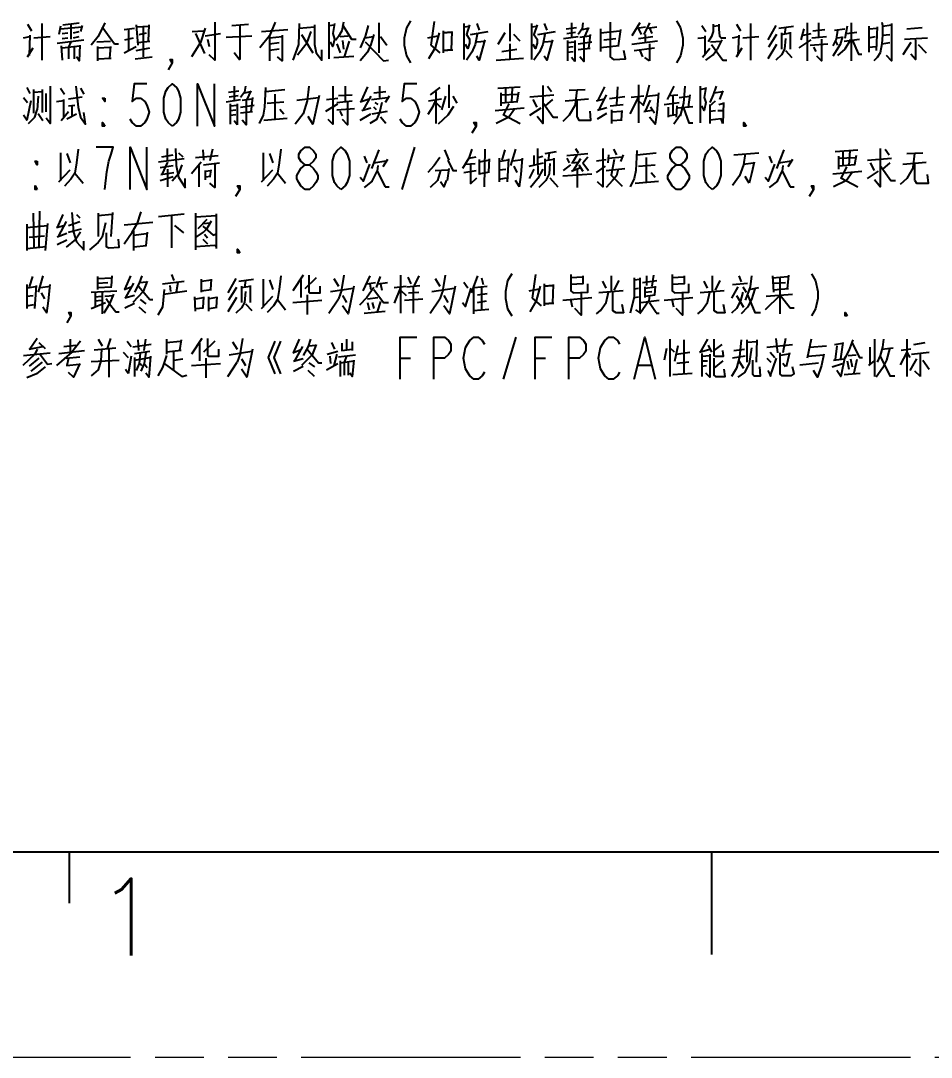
# Model space of a CAD drawing. Header units: millimetres. Extents: x 7 to 507, y -14 to 339.
# Drawn here: x 49.5 to 92.66, y -14.09 to 35.06 of the extents above; entities that cross this region are included whole.
import ezdxf

# ---------------------------------------------------------------- set-up
doc = ezdxf.new("R2010")
doc.units = ezdxf.units.MM
doc.header["$LTSCALE"] = 23.1
doc.linetypes.add('PHANTOM', pattern=[0.8, 0.45, -0.05, 0.1, -0.05, 0.1, -0.05])
doc.layers.get('0').update_dxf_attribs({"linetype": 'CONTINUOUS'})
doc.layers.add('0PAPERF', color=2, linetype='PHANTOM', lineweight=9, plot=False)
doc.styles.add('SIMPLEX', font='simplex.shx')

msp = doc.modelspace()

# ---------------------------------------------------------------- linework, layer by layer
at = {"color": 2}
for p, q in [((50.5084, 33.1894), (50.5084, 34.9313)), ((51.4988, 34.8668), (52.2607, 34.9635)), ((53.4798, 34.9635), (53.175, 34.3184)), ((64.1084, 34.9958), (64.1084, 33.2539)), ((64.375, 34.9313), (64.2988, 34.4474)), ((66.4703, 34.9635), (66.4703, 33.5442)), ((69.0988, 35.0281), (68.9465, 33.899)), ((70.5084, 34.9313), (70.5084, 33.2216)), ((71.1179, 34.9313), (71.2322, 34.6087)), ((72.6798, 34.9313), (72.6798, 34.0926)), ((73.7084, 34.9313), (73.7084, 33.2216)), ((74.3179, 34.9313), (74.4322, 34.6087)), ((75.6131, 34.9635), (75.6131, 34.2539)), ((78.8512, 34.9635), (78.4703, 34.3506)), ((79.3084, 34.9635), (79.0417, 34.4152)), ((84.1084, 33.1894), (84.1084, 34.9313)), ((86.775, 34.9635), (86.775, 33.1571)), ((87.3084, 34.9635), (87.3084, 34.2861)), ((88.8703, 34.9635), (88.8703, 33.1571)), ((49.8226, 34.899), (50.0131, 34.5765)), ((51.3845, 34.8023), (51.3084, 34.4152)), ((51.3845, 34.6732), (52.4131, 34.77)), ((51.4607, 34.4474), (51.7274, 34.4797)), ((51.8798, 34.899), (51.8798, 34.1894)), ((51.9941, 34.4797), (52.2607, 34.5442)), ((52.4131, 34.8345), (52.3369, 34.5442)), ((53.3655, 34.77), (53.9369, 33.9635)), ((54.3941, 34.641), (54.8893, 34.7055)), ((54.6226, 33.6732), (54.6226, 34.6732)), ((54.9655, 34.8668), (55.0417, 33.899)), ((55.0036, 34.77), (55.575, 34.8023)), ((55.1179, 34.4152), (55.4607, 34.4797)), ((55.3084, 34.77), (55.3084, 33.3506)), ((55.575, 34.8668), (55.5369, 34.0926)), ((57.6322, 34.5442), (58.1655, 34.5765)), ((57.7845, 34.4474), (58.2036, 33.5119)), ((58.2417, 34.3506), (58.9655, 34.4474)), ((59.4988, 34.8345), (60.2988, 34.899)), ((59.8798, 34.8668), (59.8798, 33.2216)), ((60.9084, 34.5442), (62.1655, 34.641)), ((62.6988, 34.7055), (63.4226, 34.77)), ((62.8131, 34.4152), (63.3465, 33.5442)), ((64.1084, 34.8345), (64.375, 34.8668)), ((69.5179, 34.5765), (69.5179, 33.5442)), ((69.5179, 34.4797), (69.8988, 34.5119)), ((69.9369, 34.5119), (69.5179, 34.4797)), ((69.9369, 34.5442), (69.8988, 33.6732)), ((70.5084, 34.77), (70.775, 34.8023)), ((70.8131, 34.4152), (71.6512, 34.5442)), ((72.4512, 34.4797), (72.1084, 33.9313)), ((73.175, 34.0926), (72.8703, 34.4152)), ((73.7084, 34.77), (73.975, 34.8023)), ((74.0131, 34.4152), (74.8512, 34.5442)), ((75.3465, 34.6732), (75.8417, 34.7377)), ((75.3845, 34.4474), (75.8036, 34.5119)), ((76.1084, 34.641), (76.4131, 34.7055)), ((76.4131, 34.7377), (76.2226, 34.3184)), ((76.4893, 34.4152), (76.4131, 33.7377)), ((76.9845, 34.6732), (76.9845, 33.6087)), ((76.9845, 34.4797), (77.8988, 34.5765)), ((77.9369, 34.641), (77.8226, 33.8668)), ((78.6988, 34.7055), (79.1179, 34.77)), ((78.9274, 34.4152), (78.775, 34.7055)), ((79.1179, 34.0281), (79.1179, 34.4152)), ((79.1941, 34.7055), (79.6512, 34.77)), ((79.3084, 34.7055), (79.4226, 34.4474)), ((81.7845, 34.8345), (81.975, 34.5442)), ((82.3179, 34.899), (82.3179, 34.5442)), ((82.3179, 34.8023), (82.5846, 34.8345)), ((83.4226, 34.899), (83.6131, 34.5765)), ((85.2893, 34.8345), (84.9084, 34.1571)), ((85.3274, 34.4152), (84.9465, 33.8023)), ((85.4417, 34.7055), (86.1274, 34.8023)), ((85.556, 34.4797), (85.556, 33.7055)), ((85.556, 34.4152), (85.975, 34.4797)), ((85.7465, 34.7377), (85.7084, 34.4152)), ((85.975, 34.5119), (85.975, 33.7055)), ((86.6226, 34.6732), (86.4703, 34.1571)), ((86.5845, 34.3829), (86.9655, 34.4474)), ((87.0417, 34.5765), (87.6131, 34.641)), ((88.0703, 34.6087), (88.5655, 34.6732)), ((88.6798, 34.8023), (88.5655, 34.2216)), ((88.6417, 34.4474), (89.1369, 34.5119)), ((89.7084, 34.8023), (89.7084, 33.5764)), ((89.7084, 34.6732), (90.0893, 34.7055)), ((90.0893, 34.77), (90.0512, 33.641)), ((90.356, 34.8023), (90.775, 34.8668)), ((90.356, 34.3829), (90.6988, 34.4152)), ((91.4988, 34.6732), (92.2226, 34.7377)), ((49.6322, 34.2539), (49.9369, 34.3184)), ((49.9369, 34.3829), (49.8988, 33.4152)), ((50.1274, 34.2539), (50.8893, 34.3184)), ((51.2322, 33.9958), (52.4893, 34.1571)), ((51.4607, 34.2216), (51.7274, 34.2539)), ((51.8798, 34.0603), (51.7655, 33.8023)), ((51.9941, 34.2539), (52.2607, 34.3184)), ((53.175, 34.3184), (52.8322, 33.899)), ((53.0988, 34.0603), (53.7465, 34.0926)), ((53.9369, 33.9635), (54.1274, 33.9635)), ((54.4322, 34.1571), (54.8512, 34.2539)), ((55.0417, 34.0281), (55.6131, 34.0926)), ((58.356, 34.1894), (58.4322, 33.8345)), ((59.2322, 34.2861), (60.4512, 34.3506)), ((61.2893, 34.3506), (61.2893, 33.1571)), ((61.2893, 34.2539), (61.8988, 34.3184)), ((61.2893, 33.9635), (61.7465, 34.0281)), ((64.4893, 33.9635), (64.6417, 33.5442)), ((64.6417, 34.3184), (65.0226, 34.3506)), ((64.756, 34.1248), (64.7941, 33.7055)), ((65.0607, 34.0926), (64.8322, 33.3506)), ((65.8226, 34.2539), (66.2036, 34.3184)), ((66.5465, 34.3184), (66.8512, 33.899)), ((68.7941, 34.2539), (69.2893, 34.3506)), ((71.1179, 34.0603), (71.4988, 34.0926)), ((72.6798, 33.9635), (72.6798, 33.2539)), ((74.3179, 34.0603), (74.6988, 34.0926)), ((75.2322, 34.2216), (75.9179, 34.3184)), ((75.4226, 34.1248), (75.4226, 33.1571)), ((75.4226, 34.0281), (75.7655, 34.0603)), ((75.7655, 34.1248), (75.7655, 33.1248)), ((75.9179, 33.9635), (76.5655, 34.0603)), ((75.9941, 34.2861), (76.4512, 34.3506)), ((77.1369, 34.1571), (77.7084, 34.2216)), ((79.6893, 34.0926), (78.4703, 33.9313)), ((78.775, 34.2216), (79.4607, 34.3184)), ((79.3084, 33.9635), (79.3084, 33.1571)), ((81.9369, 34.2539), (81.5941, 34.2216)), ((81.9369, 33.4797), (81.9369, 34.3506)), ((82.2036, 34.0603), (82.6988, 34.0926)), ((82.7369, 34.1571), (82.5084, 33.7055)), ((83.2322, 34.2539), (83.5369, 34.3184)), ((83.5369, 34.3829), (83.4988, 33.4152)), ((83.7274, 34.2539), (84.4893, 34.3184)), ((85.3274, 33.9313), (84.9084, 33.2539)), ((86.3941, 33.77), (86.9655, 34.1571)), ((86.9274, 33.899), (87.7655, 33.9635)), ((87.0036, 34.2539), (87.6893, 34.3184)), ((88.1084, 34.1248), (88.2226, 33.899)), ((88.1845, 34.2539), (88.4512, 34.2861)), ((88.5274, 34.0926), (89.2512, 34.1894)), ((89.7084, 34.2539), (90.0131, 34.3184)), ((90.3179, 33.9635), (90.6988, 34.0281)), ((91.6893, 34.0281), (91.3084, 33.4474)), ((91.3845, 34.1894), (92.4893, 34.2539)), ((92.0322, 33.9313), (92.4131, 33.5442)), ((49.8226, 33.3506), (50.0893, 33.77)), ((51.4226, 33.8668), (51.4607, 33.1894)), ((51.4607, 33.77), (52.2988, 33.8668)), ((51.7655, 33.77), (51.7655, 33.2539)), ((52.0322, 33.8023), (52.0322, 33.2539)), ((53.1369, 33.8345), (53.1369, 33.1571)), ((53.1369, 33.77), (53.7465, 33.8023)), ((53.7465, 33.8345), (53.7084, 33.2861)), ((54.3941, 33.5442), (54.9655, 33.8345)), ((54.9655, 33.641), (55.6131, 33.77)), ((59.8798, 33.1894), (59.6131, 33.5442)), ((61.7465, 33.7055), (61.2893, 33.641)), ((65.9369, 33.5764), (65.5941, 33.1571)), ((68.9465, 33.899), (69.3655, 33.5442)), ((69.9369, 33.6732), (69.5179, 33.641)), ((69.5179, 33.641), (69.975, 33.6732)), ((70.8893, 33.5764), (70.6226, 33.1894)), ((72.2988, 33.6087), (73.0226, 33.7055)), ((74.0893, 33.5764), (73.8226, 33.1894)), ((75.4226, 33.8023), (75.6893, 33.8345)), ((75.4226, 33.5764), (75.6893, 33.6087)), ((76.4893, 33.7377), (75.9179, 33.6732)), ((77.8607, 33.8668), (76.9845, 33.77)), ((78.5845, 33.641), (79.5369, 33.77)), ((78.8512, 33.641), (78.9655, 33.3506)), ((82.1655, 33.7377), (81.8226, 33.3184)), ((83.4226, 33.3506), (83.6893, 33.77)), ((85.7465, 33.641), (86.0512, 33.3184)), ((87.0798, 33.8023), (87.1941, 33.6087)), ((89.7084, 33.8023), (90.0512, 33.8345)), ((53.1369, 33.2539), (53.7845, 33.2861)), ((54.9274, 33.2539), (55.7274, 33.3506)), ((64.3369, 33.3184), (65.2893, 33.3829)), ((72.0322, 33.1894), (73.3274, 33.2861)), ((75.7655, 33.1248), (75.6131, 33.3184)), ((79.3084, 33.1571), (79.0798, 33.3184)), ((59.6131, 31.9635), (59.6131, 31.2539)), ((64.8703, 31.9635), (64.8703, 31.2216)), ((66.5084, 31.9635), (66.5084, 31.4152)), ((69.7845, 32.0281), (69.7845, 30.9313)), ((74.4703, 31.9635), (74.6607, 31.7055)), ((78.775, 32.0281), (78.775, 30.2216)), ((80.4512, 31.9635), (80.1465, 31.3184)), ((81.7084, 31.9635), (81.7084, 30.2216)), ((49.7845, 31.899), (49.9369, 31.6087)), ((50.1274, 30.6732), (50.1274, 31.8023)), ((50.1274, 31.6732), (50.5084, 31.7055)), ((50.3179, 31.4797), (50.2798, 30.8345)), ((50.5084, 31.8023), (50.5084, 30.7055)), ((50.6988, 30.7377), (50.6988, 31.6087)), ((51.3845, 31.8668), (51.575, 31.5765)), ((52.3369, 31.8668), (52.4893, 31.5765)), ((59.3464, 31.6732), (59.8417, 31.7377)), ((59.3845, 31.4474), (59.8036, 31.5119)), ((60.1084, 31.641), (60.4131, 31.7055)), ((60.4131, 31.7377), (60.2226, 31.3184)), ((61.0988, 31.7055), (62.0131, 31.8023)), ((61.556, 30.4152), (61.556, 31.5765)), ((64.5655, 31.5119), (65.2131, 31.5442)), ((65.9369, 31.9313), (65.6322, 31.2539)), ((66.0893, 31.4797), (65.7084, 30.8023)), ((66.2417, 31.641), (66.8131, 31.7055)), ((66.9655, 31.4797), (66.775, 31.1894)), ((69.3655, 31.899), (68.9084, 31.5442)), ((69.175, 31.7055), (69.175, 30.1894)), ((69.6322, 31.4797), (69.4417, 30.8345)), ((69.975, 31.4797), (70.1655, 31.1571)), ((72.1084, 31.8668), (73.175, 31.9313)), ((72.2607, 31.641), (72.2607, 31.0281)), ((72.2607, 31.5442), (73.0607, 31.5765)), ((72.4893, 31.1894), (72.4893, 31.8668)), ((72.7941, 31.899), (72.756, 31.1894)), ((73.0988, 31.6732), (73.0226, 31.2216)), ((73.6322, 31.4474), (74.775, 31.5442)), ((75.4988, 31.77), (76.2607, 31.8023)), ((75.8036, 31.0926), (75.8798, 31.77)), ((77.175, 31.9313), (76.8322, 31.2539)), ((77.2512, 31.5442), (76.9084, 30.8345)), ((77.7845, 31.9313), (77.7465, 31.0926)), ((79.0417, 31.4797), (78.4322, 31.4152)), ((79.156, 31.4797), (79.7274, 31.5442)), ((80.2226, 31.5119), (80.6417, 31.5442)), ((80.4131, 31.5119), (80.4131, 30.5765)), ((80.7179, 31.4152), (81.2131, 31.4797)), ((81.2131, 31.5442), (81.1369, 30.9635)), ((81.7084, 31.8023), (81.975, 31.8668)), ((81.975, 31.899), (81.8988, 31.4152)), ((82.356, 31.641), (82.775, 31.7055)), ((82.775, 31.7377), (82.6226, 31.3184)), ((49.6322, 31.4152), (49.8226, 31.1894)), ((51.5369, 31.2539), (51.1941, 31.2216)), ((51.5369, 30.4797), (51.5369, 31.3184)), ((51.7655, 31.3506), (52.4131, 31.4474)), ((51.7655, 31.0281), (52.0703, 31.0603)), ((51.9179, 31.0281), (51.9179, 30.5442)), ((59.2322, 31.2216), (59.9179, 31.3184)), ((59.4226, 31.1248), (59.4226, 30.1571)), ((59.4226, 31.0281), (59.7655, 31.0603)), ((59.7655, 31.1248), (59.7655, 30.1248)), ((59.9179, 30.9635), (60.5655, 31.0603)), ((59.9941, 31.2861), (60.4512, 31.3506)), ((60.4893, 31.4152), (60.4131, 30.7377)), ((61.175, 31.1571), (61.975, 31.2216)), ((62.5846, 31.2861), (63.6131, 31.4152)), ((63.956, 30.77), (64.5274, 31.1248)), ((63.9941, 31.3184), (64.5274, 31.3829)), ((64.4893, 31.1894), (65.2131, 31.2539)), ((65.5941, 31.2216), (66.0131, 31.3506)), ((66.1274, 31.3184), (66.8893, 31.4152)), ((66.2798, 31.1894), (66.4322, 31.0926)), ((68.8322, 31.2539), (69.4417, 31.3506)), ((69.175, 31.1894), (69.4036, 30.9635)), ((73.0607, 31.2216), (72.2607, 31.1571)), ((72.6417, 31.1248), (72.375, 30.5765)), ((73.975, 30.9635), (73.7845, 31.3184)), ((74.6988, 31.3184), (74.356, 31.0281)), ((75.3084, 31.2539), (76.4131, 31.3506)), ((75.8036, 31.0926), (75.4988, 30.5765)), ((75.8798, 30.4797), (75.8798, 31.3184)), ((76.7941, 31.2539), (77.175, 31.3506)), ((78.1274, 31.4474), (77.4036, 31.3506)), ((77.4417, 31.0281), (78.0512, 31.0926)), ((78.3941, 30.641), (78.775, 31.4152)), ((78.775, 31.2539), (78.9655, 31.0926)), ((79.1179, 30.77), (79.3465, 31.2861)), ((79.9941, 31.0926), (80.7179, 31.1894)), ((80.6036, 31.0281), (80.5655, 30.4797)), ((80.6417, 30.9313), (81.3655, 30.9958)), ((82.1655, 31.0281), (82.4322, 31.2539)), ((82.1655, 31.0926), (82.1655, 30.1894)), ((82.5846, 31.0926), (82.8131, 31.1571)), ((82.8131, 31.1894), (82.775, 30.1894)), ((50.5465, 30.3184), (50.3179, 30.641)), ((51.7655, 30.7377), (51.4226, 30.3184)), ((51.6893, 30.4152), (52.1465, 30.641)), ((59.4226, 30.8023), (59.6893, 30.8345)), ((59.4226, 30.5765), (59.6893, 30.6087)), ((60.4893, 30.7377), (59.9179, 30.6732)), ((61.7845, 30.8668), (61.975, 30.641)), ((64.4893, 30.8345), (65.3274, 30.899)), ((64.756, 30.5442), (64.6417, 30.77)), ((65.5941, 30.3506), (66.0893, 30.641)), ((65.6703, 30.8023), (66.0893, 30.9313)), ((66.1655, 30.641), (66.8893, 30.77)), ((66.356, 30.8345), (66.2417, 30.9635)), ((66.8131, 30.1894), (66.5465, 30.4797)), ((71.9941, 30.8023), (73.3655, 30.9313)), ((72.375, 30.6087), (73.175, 30.1894)), ((73.6322, 30.5765), (74.1655, 30.9313)), ((75.4988, 30.5765), (75.1941, 30.2861)), ((77.2893, 30.9313), (76.8322, 30.8023)), ((76.8322, 30.4152), (77.2893, 30.6732)), ((77.5179, 30.1894), (77.5179, 30.8345)), ((77.5179, 30.7377), (77.975, 30.77)), ((77.975, 30.3506), (78.0131, 30.8023)), ((79.4226, 30.8023), (79.0417, 30.7377)), ((79.5369, 30.6732), (79.3465, 30.9635)), ((80.1845, 30.9635), (80.1845, 30.4797)), ((80.1845, 30.5442), (80.5655, 30.6087)), ((80.756, 30.5765), (80.4512, 30.1571)), ((82.1655, 30.77), (82.4322, 30.8023)), ((82.5465, 30.8023), (82.8131, 30.8023)), ((59.7655, 30.1248), (59.6131, 30.3184)), ((61.0226, 30.3506), (62.1274, 30.4474)), ((78.0131, 30.3506), (77.5179, 30.3184)), ((67.5798, 27.0603), (68.1798, 29.0603)), ((51.3845, 28.8023), (51.3845, 27.4797)), ((51.6893, 28.77), (51.8417, 28.3184)), ((57.2512, 28.5119), (56.0322, 28.3506)), ((56.1845, 28.6087), (56.7179, 28.7055)), ((56.4512, 28.4152), (56.4512, 28.9958)), ((56.8322, 28.9958), (56.8703, 28.1894)), ((56.9845, 28.8023), (57.175, 28.6087)), ((57.7845, 28.5765), (58.8512, 28.6732)), ((58.1274, 28.9313), (58.1655, 28.4474)), ((58.5845, 28.9635), (58.4703, 28.4152)), ((60.9845, 28.8023), (60.9845, 27.4797)), ((61.2893, 28.77), (61.4417, 28.3184)), ((65.7846, 28.641), (65.8988, 28.3184)), ((66.4703, 28.9313), (66.1274, 28.0603)), ((69.5941, 28.9313), (69.7845, 28.4474)), ((70.7369, 28.5442), (71.0798, 28.6087)), ((71.4988, 28.9635), (71.4607, 27.1894)), ((71.6893, 27.899), (71.7274, 28.5119)), ((72.1845, 28.5442), (72.1845, 27.4152)), ((72.4512, 28.9313), (72.2988, 28.4474)), ((72.5655, 27.4152), (72.6417, 28.5119)), ((72.9465, 28.9635), (72.7179, 28.1894)), ((73.8226, 28.6732), (73.8226, 28.2539)), ((74.0131, 28.2861), (74.0131, 28.9958)), ((74.0131, 28.5765), (74.2417, 28.641)), ((74.356, 28.77), (74.8893, 28.8668)), ((74.356, 27.7055), (74.356, 28.5119)), ((74.5465, 28.8023), (74.5084, 28.4152)), ((74.775, 28.5442), (74.775, 27.7377)), ((75.3845, 28.6732), (76.375, 28.77)), ((75.3845, 28.5442), (75.4988, 28.3184)), ((75.6512, 28.3184), (75.8798, 28.7055)), ((76.0322, 28.5119), (75.6893, 27.9636)), ((75.8036, 28.9958), (75.9179, 28.8023)), ((76.1464, 28.3184), (76.375, 28.6087)), ((77.3655, 28.7055), (77.3274, 28.3184)), ((77.3655, 28.5442), (78.0131, 28.6087)), ((77.5941, 28.9635), (77.7465, 28.7055)), ((78.0512, 28.7055), (77.9369, 28.3829)), ((78.6988, 28.7055), (79.6131, 28.8023)), ((79.156, 27.4152), (79.156, 28.5765)), ((83.3084, 28.7055), (84.4893, 28.8023)), ((84.9845, 28.641), (85.0988, 28.3184)), ((85.6703, 28.9313), (85.3274, 28.0603)), ((88.1084, 28.8668), (89.175, 28.9313)), ((88.2607, 28.641), (88.2607, 28.0281)), ((88.2607, 28.5442), (89.0607, 28.5765)), ((88.4893, 28.1894), (88.4893, 28.8668)), ((88.7941, 28.899), (88.756, 28.1894)), ((89.0988, 28.6732), (89.0226, 28.2216)), ((89.6322, 28.4474), (90.775, 28.5442)), ((90.4703, 28.9635), (90.6607, 28.7055)), ((91.4988, 28.77), (92.2607, 28.8023)), ((91.8036, 28.0926), (91.8798, 28.77)), ((56.1084, 28.0926), (56.7179, 28.1894)), ((56.4512, 28.3506), (56.1845, 27.77)), ((56.4512, 28.0281), (56.4512, 27.1894)), ((58.0512, 28.3506), (57.5941, 27.8023)), ((57.9369, 28.1894), (57.9369, 27.1894)), ((58.1655, 28.2216), (58.9274, 28.3184)), ((66.2417, 28.3184), (66.8131, 28.4152)), ((66.8893, 28.4797), (66.6607, 28.1248)), ((69.7845, 28.0603), (69.7084, 27.4797)), ((70.5845, 28.2539), (71.0417, 28.2861)), ((70.8131, 28.2539), (70.8131, 27.3184)), ((71.2322, 28.4797), (71.2322, 27.77)), ((71.7274, 28.4474), (71.2322, 28.3506)), ((72.1845, 27.9958), (72.4893, 28.0281)), ((72.6036, 28.4474), (72.2226, 28.3829)), ((72.8322, 28.4152), (73.2893, 28.4797)), ((72.8703, 28.1571), (73.0226, 27.8668)), ((73.5941, 28.1571), (74.2798, 28.3184)), ((73.8226, 28.0281), (73.5941, 27.5765)), ((74.0131, 28.1894), (74.0131, 27.77)), ((74.775, 28.4797), (74.356, 28.4152)), ((74.5845, 28.2861), (74.5465, 27.8023)), ((75.2322, 27.9636), (75.575, 28.2216)), ((75.6131, 28.3184), (75.956, 28.3506)), ((75.6131, 27.9313), (76.0322, 28.0926)), ((75.956, 28.2216), (76.1464, 27.9313)), ((76.1464, 28.3184), (76.4131, 27.9636)), ((76.7941, 28.4152), (77.2512, 28.4797)), ((76.7941, 27.8668), (77.2131, 28.1571)), ((77.2512, 27.9636), (78.1274, 28.0603)), ((78.775, 28.1571), (79.575, 28.2216)), ((83.7655, 28.2539), (84.2226, 28.3184)), ((85.4417, 28.3184), (86.0131, 28.4152)), ((86.0893, 28.4797), (85.8607, 28.1248)), ((89.0607, 28.2216), (88.2607, 28.1571)), ((88.6417, 28.1248), (88.375, 27.5765)), ((89.975, 27.9636), (89.7845, 28.3184)), ((90.6988, 28.3184), (90.356, 28.0281)), ((91.3084, 28.2539), (92.4131, 28.3506)), ((91.8036, 28.0926), (91.4988, 27.5765)), ((91.8798, 27.4797), (91.8798, 28.3184)), ((51.3084, 27.4152), (51.8417, 27.9958)), ((56.1084, 27.4797), (56.7179, 27.6732)), ((56.1465, 27.77), (56.756, 27.8668)), ((58.2417, 27.9636), (58.2417, 27.5119)), ((58.2417, 27.9313), (58.5084, 27.9636)), ((58.5084, 27.6732), (58.2417, 27.641)), ((58.5084, 27.9958), (58.4703, 27.6732)), ((60.9084, 27.4152), (61.4417, 27.9958)), ((66.1655, 27.4474), (66.3941, 27.9313)), ((69.1369, 27.9636), (69.7465, 27.9958)), ((70.5084, 27.8668), (71.0798, 27.9636)), ((70.8131, 27.3184), (71.1179, 27.6087)), ((71.2322, 27.8023), (71.7274, 27.899)), ((72.1845, 27.5442), (72.5274, 27.6087)), ((74.5845, 27.6087), (74.9655, 27.1894)), ((75.1941, 27.7055), (76.5655, 27.8023)), ((75.8798, 27.9958), (75.8798, 27.1571)), ((79.3846, 27.8668), (79.575, 27.641)), ((84.0322, 27.3506), (83.8417, 27.6732)), ((85.3655, 27.4474), (85.5941, 27.9313)), ((87.9941, 27.8023), (89.3655, 27.9313)), ((88.375, 27.6087), (89.175, 27.1894)), ((89.6322, 27.5765), (90.1655, 27.9313)), ((91.4988, 27.5765), (91.1941, 27.2861)), ((66.1655, 27.4474), (65.7846, 27.1571)), ((66.775, 27.1894), (66.9655, 27.1894)), ((73.1369, 27.1894), (72.9465, 27.4797)), ((78.6226, 27.3506), (79.7274, 27.4474)), ((85.3655, 27.4474), (84.9845, 27.1571)), ((85.975, 27.1894), (86.1655, 27.1894)), ((50.0893, 25.9313), (50.1274, 24.3184)), ((50.3941, 26.0281), (50.356, 24.3506)), ((51.4988, 25.8668), (51.2322, 25.2539)), ((52.1465, 25.8668), (52.2988, 25.7055)), ((53.175, 25.9313), (53.175, 24.8345)), ((53.8226, 25.8668), (53.175, 25.8023)), ((53.7845, 24.8345), (53.8607, 25.9635)), ((55.1941, 25.9958), (55.0036, 25.4152)), ((56.0322, 25.77), (57.2512, 25.899)), ((56.6417, 25.8345), (56.6417, 24.2861)), ((57.7845, 25.9313), (57.7845, 24.1894)), ((58.775, 25.8023), (57.7845, 25.7377)), ((58.3179, 25.641), (57.8988, 25.1894)), ((58.775, 24.2539), (58.775, 25.899)), ((49.7845, 25.4152), (49.7845, 24.1571)), ((49.7845, 25.2539), (50.775, 25.3506)), ((50.775, 25.4474), (50.6607, 24.1571)), ((51.1941, 25.2539), (51.5369, 25.3506)), ((51.6512, 25.5442), (51.2703, 24.8345)), ((51.7655, 25.3506), (52.2988, 25.5442)), ((51.7655, 25.0281), (52.375, 25.1894)), ((54.3941, 25.3829), (55.7655, 25.5119)), ((54.8512, 25.0926), (54.8512, 24.1571)), ((56.7941, 25.3506), (57.2131, 24.9958)), ((58.1655, 25.4474), (58.4703, 25.4797)), ((49.8988, 24.8023), (50.6226, 24.8668)), ((51.6893, 24.9635), (51.2322, 24.8023)), ((51.2322, 24.4474), (51.6893, 24.6732)), ((54.8512, 24.899), (55.4607, 24.9635)), ((55.4988, 25.0281), (55.4226, 24.3829)), ((57.8226, 24.8023), (58.1655, 25.0281)), ((58.1274, 24.7055), (58.356, 24.4797)), ((58.2036, 24.9313), (58.356, 24.77)), ((49.7845, 24.2539), (50.6988, 24.3506)), ((55.4607, 24.3829), (54.8512, 24.3184)), ((57.7845, 24.3506), (58.6988, 24.4152)), ((58.775, 24.3184), (58.6988, 24.4152)), ((50.0512, 22.9313), (49.8988, 22.4474)), ((50.5465, 22.9635), (50.3179, 22.1894)), ((53.1369, 22.9313), (53.1369, 22.3184)), ((53.1369, 22.8345), (53.8226, 22.8668)), ((53.1369, 22.6087), (53.6322, 22.641)), ((53.8226, 22.9635), (53.7845, 22.4797)), ((54.6988, 22.9635), (54.4322, 22.3506)), ((55.1179, 22.641), (55.4988, 22.6732)), ((56.2226, 22.5765), (57.2512, 22.7055)), ((56.6417, 23.0281), (56.756, 22.7377)), ((56.9465, 22.641), (56.8703, 22.1894)), ((58.0512, 22.8023), (58.0512, 22.1894)), ((58.0512, 22.7055), (58.5465, 22.77)), ((58.5084, 22.3184), (58.5465, 22.8023)), ((59.6893, 22.8345), (59.3084, 22.1571)), ((59.8417, 22.7055), (60.5274, 22.8023)), ((60.1465, 22.7377), (60.1084, 22.4152)), ((60.9845, 22.8023), (60.9845, 21.4797)), ((61.2893, 22.77), (61.4417, 22.3184)), ((62.8893, 22.9958), (62.3941, 22.2539)), ((62.775, 22.77), (62.775, 21.9313)), ((63.4988, 22.8668), (62.9655, 22.3506)), ((64.3369, 22.8345), (64.5655, 22.4797)), ((64.7179, 22.3184), (64.8322, 22.9958)), ((66.0512, 22.9635), (65.7084, 22.2539)), ((65.8988, 22.5765), (66.3179, 22.641)), ((66.356, 22.4152), (66.5465, 22.9313)), ((66.4322, 22.5765), (66.8893, 22.641)), ((67.4988, 22.9958), (67.4988, 21.1894)), ((67.8417, 22.899), (67.9941, 22.5765)), ((68.375, 22.9635), (68.1465, 22.5119)), ((69.1369, 22.8345), (69.3655, 22.4797)), ((69.5179, 22.3184), (69.6322, 22.9958)), ((70.6988, 22.3829), (70.5084, 22.641)), ((71.156, 22.9635), (70.8512, 22.1571)), ((71.3465, 22.8668), (71.4226, 22.5442)), ((73.8988, 23.0281), (73.7465, 21.899)), ((76.1464, 22.899), (75.575, 22.8668)), ((77.2512, 22.3829), (77.0988, 22.7055)), ((77.4798, 22.9635), (77.4798, 22.1894)), ((77.6322, 22.2861), (77.8607, 22.7377)), ((78.5845, 22.77), (78.8512, 22.8023)), ((78.9655, 22.641), (79.6512, 22.7377)), ((79.156, 22.9635), (79.156, 22.5119)), ((79.4988, 22.9958), (79.4226, 22.4797)), ((80.9465, 22.899), (80.375, 22.8668)), ((82.0512, 22.3829), (81.8988, 22.7055)), ((82.2798, 22.9635), (82.2798, 22.1894)), ((82.4322, 22.2861), (82.6607, 22.7377)), ((83.5369, 22.9635), (83.6512, 22.6732)), ((85.1369, 22.9635), (85.175, 22.1894)), ((85.1369, 22.8668), (85.8607, 22.9313)), ((85.2131, 22.6087), (85.7465, 22.641)), ((85.4798, 22.899), (85.4798, 21.1571)), ((85.8988, 22.9958), (85.8226, 22.3506)), ((49.7845, 22.5442), (49.7845, 21.4152)), ((50.2036, 22.4474), (49.8226, 22.3829)), ((50.1655, 21.4152), (50.2417, 22.5119)), ((50.4322, 22.4152), (50.8893, 22.4797)), ((50.4703, 22.1571), (50.6226, 21.8668)), ((52.8322, 22.1894), (54.0512, 22.2539)), ((53.0226, 22.1894), (53.0226, 21.5119)), ((53.1369, 22.4152), (53.8226, 22.4474)), ((53.3655, 22.1894), (53.3655, 21.1571)), ((54.3941, 22.3184), (54.7369, 22.4474)), ((54.8512, 22.6087), (54.4703, 21.9313)), ((56.2607, 22.0926), (57.3655, 22.2539)), ((56.5655, 22.5119), (56.6036, 22.2216)), ((58.0512, 22.2539), (58.5465, 22.3184)), ((59.7274, 22.4152), (59.3464, 21.8023)), ((59.956, 22.4797), (59.956, 21.7055)), ((59.956, 22.4152), (60.375, 22.4797)), ((60.375, 22.5119), (60.375, 21.7055)), ((64.1846, 22.2216), (65.2512, 22.3829)), ((64.7179, 22.3184), (64.5655, 21.8668)), ((66.0512, 22.5765), (66.0893, 22.3184)), ((66.5465, 22.5765), (66.6226, 22.2861)), ((67.1941, 22.4152), (67.7655, 22.4797)), ((67.4988, 22.4152), (67.1941, 21.6732)), ((67.4988, 22.2861), (67.7655, 22.0281)), ((67.8036, 22.4474), (68.4131, 22.5119)), ((67.8798, 22.1571), (68.375, 22.1894)), ((68.1084, 22.4797), (68.1084, 21.1894)), ((68.9845, 22.2216), (70.0512, 22.3829)), ((69.5179, 22.3184), (69.3655, 21.8668)), ((70.9655, 22.4474), (70.9655, 21.1571)), ((71.0036, 22.4152), (71.6131, 22.4797)), ((71.156, 22.0603), (71.6131, 22.1248)), ((71.3465, 22.4152), (71.3465, 21.3506)), ((73.5941, 22.2539), (74.0893, 22.3506)), ((74.3179, 22.5765), (74.3179, 21.5442)), ((74.3179, 22.4797), (74.6988, 22.5119)), ((74.7369, 22.5119), (74.3179, 22.4797)), ((74.7369, 22.5442), (74.6988, 21.6732)), ((78.0512, 22.2539), (76.9084, 22.1571)), ((78.5845, 22.3506), (78.775, 22.3829)), ((79.0798, 22.4474), (79.0798, 21.9313)), ((79.0798, 22.3829), (79.575, 22.4474)), ((79.0798, 22.1894), (79.4226, 22.2216)), ((79.575, 22.4797), (79.5369, 22.0603)), ((82.8512, 22.2539), (81.7084, 22.1571)), ((83.4988, 22.4474), (83.1941, 21.899)), ((83.2322, 22.5442), (83.956, 22.6087)), ((83.7274, 22.4474), (83.8798, 22.1894)), ((84.0322, 22.3184), (84.4893, 22.4152)), ((85.8988, 22.3506), (85.175, 22.2861)), ((49.7845, 21.9958), (50.0893, 22.0281)), ((52.8322, 21.4152), (53.5179, 21.7055)), ((53.0226, 21.9635), (53.3274, 21.9958)), ((53.0226, 21.77), (53.3274, 21.8023)), ((53.7084, 21.641), (53.4417, 21.1894)), ((53.4798, 21.9958), (53.8988, 22.0281)), ((54.8893, 22.0281), (54.4322, 21.899)), ((54.4322, 21.4474), (54.8893, 21.6732)), ((55.156, 21.8345), (55.4226, 21.641)), ((57.7845, 21.2861), (57.7465, 21.9635)), ((57.7845, 21.8668), (58.1655, 21.9313)), ((58.1655, 21.9635), (58.1274, 21.4474)), ((58.3941, 21.9635), (58.3941, 21.2861)), ((58.775, 21.9313), (58.4322, 21.8668)), ((58.775, 21.4797), (58.8131, 21.9635)), ((59.7274, 21.9313), (59.3084, 21.2539)), ((60.1465, 21.641), (60.4512, 21.3184)), ((60.9084, 21.4152), (61.4417, 21.9958)), ((62.3941, 21.7055), (63.7655, 21.8023)), ((63.0798, 22.0603), (63.0798, 21.1248)), ((64.1084, 21.1894), (64.5655, 21.8668)), ((64.756, 22.0281), (64.9465, 21.7055)), ((65.9369, 21.8668), (66.4322, 21.9313)), ((65.9369, 21.7055), (66.0131, 21.3506)), ((66.1655, 21.7055), (66.2417, 21.4152)), ((66.5465, 21.7377), (66.3941, 21.2539)), ((67.6893, 21.8023), (68.5655, 21.8668)), ((68.9084, 21.1894), (69.3655, 21.8668)), ((69.556, 22.0281), (69.7465, 21.7055)), ((71.156, 21.7055), (71.575, 21.77)), ((73.7465, 21.899), (74.1655, 21.5442)), ((74.7369, 21.6732), (74.3179, 21.641)), ((74.3179, 21.641), (74.775, 21.6732)), ((75.1941, 21.8023), (76.5655, 21.9313)), ((75.6512, 21.4797), (75.575, 21.8345)), ((78.5845, 21.9313), (78.775, 21.9635)), ((78.8893, 21.7055), (79.7655, 21.8023)), ((79.0798, 21.9958), (79.575, 22.0603)), ((79.3084, 21.7055), (79.6131, 21.2216)), ((79.9941, 21.8023), (81.3655, 21.9313)), ((80.4512, 21.4797), (80.375, 21.8345)), ((83.4226, 22.0281), (83.7655, 21.4797)), ((85.4798, 22.0281), (84.7941, 21.3506)), ((84.8322, 21.9958), (86.0893, 22.0926)), ((49.7845, 21.5442), (50.1274, 21.6087)), ((50.7369, 21.1894), (50.5465, 21.4797)), ((55.4226, 21.1894), (55.1179, 21.4797)), ((57.7845, 21.4152), (58.1655, 21.4474)), ((58.4322, 21.4152), (58.8131, 21.4797)), ((65.7846, 21.1894), (66.775, 21.2861)), ((70.9655, 21.3184), (71.6893, 21.3829)), ((78.0893, 21.1894), (78.0131, 21.6087)), ((79.6131, 21.1894), (79.7655, 21.1894)), ((82.8893, 21.1894), (82.8131, 21.6087)), ((83.4226, 21.4152), (83.1941, 21.1894)), ((83.956, 21.4797), (83.6512, 21.1571)), ((50.2798, 19.9958), (49.9369, 19.4797)), ((50.356, 19.8023), (50.6607, 19.5119)), ((51.5369, 19.6087), (52.1084, 19.6732)), ((51.8417, 19.9635), (51.8417, 19.3184)), ((53.175, 19.9635), (53.3655, 19.641)), ((53.7465, 19.9958), (53.5941, 19.5119)), ((54.5465, 19.8668), (54.7369, 19.6087)), ((55.6893, 19.7055), (54.8131, 19.5765)), ((55.0417, 19.9313), (55.0798, 19.4152)), ((55.3465, 19.4152), (55.4226, 19.9635)), ((56.4131, 19.9635), (56.4131, 19.2539)), ((56.4131, 19.8023), (57.0607, 19.8668)), ((57.0988, 19.9313), (57.0226, 19.4152)), ((58.0893, 19.9958), (57.5941, 19.2539)), ((57.975, 19.77), (57.975, 18.9313)), ((58.6988, 19.8668), (58.1655, 19.3506)), ((59.5369, 19.8345), (59.7655, 19.4797)), ((59.9179, 19.3184), (60.0322, 19.9958)), ((62.6988, 19.9635), (62.4322, 19.3506)), ((63.1179, 19.641), (63.4988, 19.6732)), ((64.2226, 19.8023), (64.375, 19.4797)), ((64.9465, 19.9635), (64.9465, 19.4797)), ((65.2131, 19.8345), (65.2131, 19.4152)), ((72.3798, 18.0603), (72.9798, 20.0603)), ((80.2607, 19.9635), (80.2607, 18.1894)), ((80.9465, 18.3184), (80.9465, 19.9313)), ((82.0512, 19.9635), (81.7084, 19.3506)), ((82.0893, 19.6732), (82.2417, 19.3506)), ((82.7369, 19.7055), (82.356, 19.4152)), ((83.9179, 19.9313), (83.9179, 18.8668)), ((84.4131, 19.8345), (83.9179, 19.8023)), ((84.375, 18.8668), (84.4131, 19.9313)), ((84.8703, 19.5765), (86.0893, 19.7055)), ((85.2893, 19.9958), (85.3655, 19.3184)), ((85.7465, 19.9958), (85.6322, 19.3184)), ((86.9655, 19.9635), (86.775, 19.0603)), ((88.0703, 19.7055), (88.4512, 19.77)), ((88.375, 19.0281), (88.4893, 19.8023)), ((89.975, 19.9635), (89.975, 18.1894)), ((91.4988, 19.9635), (91.4988, 18.1894)), ((91.8417, 19.7055), (92.375, 19.8023)), ((49.6322, 19.1894), (50.8893, 19.3184)), ((49.8988, 19.4797), (50.5465, 19.6087)), ((51.3084, 19.2861), (52.5274, 19.4152)), ((52.9845, 19.4474), (54.0131, 19.5442)), ((53.6703, 19.4797), (53.6703, 18.1571)), ((54.356, 19.3506), (54.5845, 19.0926)), ((54.8893, 19.2861), (55.6131, 19.3829)), ((57.0988, 19.4152), (56.4131, 19.3506)), ((56.756, 18.5119), (56.756, 19.3829)), ((59.3845, 19.2216), (60.4512, 19.3829)), ((59.9179, 19.3184), (59.7655, 18.8668)), ((62.3941, 19.3184), (62.7369, 19.4474)), ((62.8512, 19.6087), (62.4703, 18.9313)), ((64.0322, 19.2539), (64.5274, 19.3829)), ((64.4893, 19.2539), (64.3369, 18.7055)), ((64.5655, 19.1248), (65.3655, 19.2216)), ((80.1084, 19.5119), (79.9941, 18.9635)), ((80.4893, 19.3506), (80.2607, 19.5442)), ((80.6417, 19.641), (80.4893, 18.899)), ((80.5655, 19.2539), (81.2131, 19.3506)), ((81.6703, 19.3506), (82.1655, 19.4797)), ((81.7845, 19.2861), (81.7845, 18.1894)), ((81.7845, 19.1571), (82.1655, 19.1894)), ((83.3084, 19.4152), (83.8036, 19.4797)), ((85.0226, 19.3506), (85.2512, 19.0926)), ((85.4798, 19.3184), (85.4798, 18.3184)), ((85.8988, 19.2539), (85.5179, 19.1894)), ((85.9369, 19.3184), (85.7845, 18.641)), ((86.8131, 19.1571), (87.575, 19.2216)), ((86.8893, 19.5765), (87.6893, 19.641)), ((88.1845, 19.641), (88.1084, 18.9958)), ((88.7179, 19.1894), (89.0988, 19.2216)), ((89.7465, 19.5765), (89.7465, 18.77)), ((90.3179, 19.4797), (90.8512, 19.5442)), ((90.6988, 19.5442), (90.5465, 18.9635)), ((91.4988, 19.3506), (91.1941, 18.7377)), ((91.6893, 19.4797), (91.2322, 19.4152)), ((91.4988, 19.3506), (91.6512, 19.0926)), ((91.7274, 19.2539), (92.5655, 19.3506)), ((92.1465, 18.1894), (92.1465, 19.3184)), ((50.356, 19.0603), (49.8988, 18.6732)), ((50.5084, 18.8668), (49.975, 18.4474)), ((51.6512, 19.0603), (52.2988, 19.1248)), ((52.8322, 18.899), (54.1655, 18.9635)), ((54.7369, 19.1571), (54.5845, 18.3184)), ((54.8893, 19.0926), (54.8893, 18.1894)), ((54.8893, 18.9635), (55.6131, 19.0926)), ((55.156, 18.8023), (55.2322, 18.7055)), ((55.3465, 18.8023), (55.4988, 18.6087)), ((56.756, 18.9635), (57.175, 19.0281)), ((57.5941, 18.7055), (58.9655, 18.8023)), ((58.2798, 19.0603), (58.2798, 18.1248)), ((59.3084, 18.1894), (59.7655, 18.8668)), ((59.956, 19.0281), (60.1465, 18.7055)), ((62.8893, 19.0281), (62.4322, 18.899)), ((63.156, 18.8345), (63.4226, 18.641)), ((63.9941, 18.5119), (64.5274, 18.8023)), ((64.1465, 19.1571), (64.1846, 18.8023)), ((64.6417, 18.9313), (64.6417, 18.1894)), ((64.6417, 18.8345), (65.2893, 18.9313)), ((64.9465, 19.1571), (64.8322, 18.8668)), ((64.8322, 18.8668), (64.8322, 18.2539)), ((65.0226, 18.8668), (65.0226, 18.2539)), ((67.4798, 19.0603), (67.9798, 19.0603)), ((73.8798, 19.0603), (74.3798, 19.0603)), ((78.7798, 18.727), (79.3798, 18.727)), ((81.175, 18.8668), (80.6036, 18.8023)), ((81.7845, 18.9313), (82.0512, 18.9313)), ((81.7845, 18.6732), (82.0131, 18.7055)), ((82.775, 18.9313), (82.356, 18.5765)), ((83.8417, 19.1571), (83.2322, 19.0603)), ((83.5369, 18.9313), (83.7655, 18.5765)), ((84.8703, 19.0603), (85.0607, 18.8668)), ((85.0226, 18.1894), (85.3274, 19.0603)), ((85.7465, 18.641), (85.6322, 18.8023)), ((86.4322, 18.7377), (87.3084, 18.8345)), ((87.956, 18.641), (88.4512, 18.8023)), ((88.0322, 18.9635), (88.5274, 19.0281)), ((88.6798, 18.9313), (88.756, 18.5442)), ((88.8322, 19.0281), (88.9084, 18.641)), ((89.1369, 18.9958), (88.9845, 18.3506)), ((89.7084, 18.7055), (89.975, 18.9313)), ((91.956, 19.0281), (91.6512, 18.4797)), ((92.2607, 18.9635), (92.5655, 18.5442)), ((54.4703, 18.5442), (54.5845, 18.3506)), ((62.4322, 18.4474), (62.8893, 18.6732)), ((63.4226, 18.1894), (63.1179, 18.4797)), ((80.4131, 18.2861), (81.3274, 18.3506)), ((84.9084, 18.4797), (85.0607, 18.1894)), ((88.5274, 18.2861), (89.2893, 18.3506)), ((92.1465, 18.1894), (91.8798, 18.4474))]:
    msp.add_line(p, q, dxfattribs=at)
for p, q in [((21.3585, -4.3541), (491.3508, -4.3541)), ((51.7984, -4.3541), (51.7984, -6.7893)), ((82.2383, -4.3541), (82.2383, -9.2245))]:
    msp.add_line(p, q)
for points in [[(58.6988, 34.9958), (58.6988, 33.1894), (58.4322, 33.4474)], [(61.556, 34.9958), (61.2893, 34.3506), (60.8322, 33.77)], [(62.6988, 34.9313), (62.6607, 33.9313), (62.5846, 33.7055), (62.3941, 33.1894)], [(64.7941, 34.9958), (64.7179, 34.5765), (64.5655, 34.3184), (64.4131, 34.1248)], [(67.9798, 35.0603), (67.7798, 34.727), (67.6798, 34.227), (67.6798, 33.8937), (67.7798, 33.3937), (67.9798, 33.0603)], [(76.1464, 34.9635), (76.1084, 34.6732), (75.9179, 34.4152)], [(77.4417, 34.9958), (77.4417, 33.3506), (77.5179, 33.2861), (77.6322, 33.2216), (78.1655, 33.2539), (78.0893, 33.641)], [(80.5798, 35.0603), (80.7798, 34.727), (80.8798, 34.227), (80.8798, 33.8937), (80.7798, 33.3937), (80.5798, 33.0603)], [(90.3179, 34.9958), (90.356, 34.8345), (90.356, 34.3829), (90.3179, 33.9635), (90.2417, 33.5442), (90.0893, 33.3184), (89.9369, 33.1571)], [(90.775, 34.9313), (90.775, 33.1571), (90.5465, 33.4152)], [(58.2417, 34.7055), (58.0131, 34.0281), (57.5941, 33.3506)], [(62.6226, 33.4474), (63.0798, 34.0281), (63.2703, 34.5442)], [(63.4226, 34.8668), (63.4226, 33.9313), (63.4988, 33.5442), (63.7655, 33.1894), (63.7655, 33.6732)], [(64.2988, 34.4474), (64.375, 34.1894), (64.2988, 33.8345), (64.1846, 34.0603)], [(64.756, 34.8668), (65.175, 34.1894), (65.4036, 34.1894)], [(65.975, 34.8345), (65.8226, 34.3184), (65.5941, 33.77)], [(66.2417, 34.4152), (66.0893, 33.9313), (65.9369, 33.5764)], [(69.3274, 34.4797), (69.1369, 33.77), (68.8322, 33.2539)], [(70.775, 34.8668), (70.6226, 34.4152), (70.775, 34.1894), (70.775, 33.9958), (70.6988, 33.7377), (70.5845, 33.9313)], [(71.156, 34.4797), (71.0417, 33.9313), (70.8893, 33.5764)], [(73.975, 34.8668), (73.8226, 34.4152), (73.975, 34.1894), (73.975, 33.9958), (73.8988, 33.7377), (73.7845, 33.9313)], [(74.356, 34.4797), (74.2417, 33.9313), (74.0893, 33.5764)], [(82.3179, 34.5442), (82.2417, 34.3184), (82.0893, 34.0603)], [(82.5846, 34.899), (82.5846, 34.641), (82.6226, 34.3506), (82.6988, 34.2539), (82.9274, 34.2539)], [(88.2226, 34.6087), (88.1465, 34.1894), (87.9941, 33.8668)], [(61.8988, 34.3829), (61.8988, 33.1571), (61.6703, 33.3506)], [(65.8226, 34.0603), (66.6988, 33.1571), (66.9274, 33.1894)], [(71.4988, 34.1571), (71.2322, 33.1894), (71.1179, 33.3829)], [(74.6988, 34.1571), (74.4322, 33.1894), (74.3179, 33.3829)], [(76.1845, 34.3184), (76.1845, 33.1248), (75.9941, 33.3506)], [(82.2417, 33.9313), (82.775, 33.1894), (82.9655, 33.1894)], [(85.7465, 34.2216), (85.7084, 33.7055), (85.556, 33.4474), (85.2893, 33.1894)], [(87.4607, 34.1894), (87.4607, 33.1571), (87.2322, 33.3829)], [(88.4512, 34.3184), (88.3369, 33.9313), (87.9941, 33.3829)], [(88.8322, 34.1571), (88.5655, 33.7055), (88.2226, 33.4152)], [(88.9084, 34.1571), (89.2131, 33.4797), (89.3655, 33.4797)], [(91.9179, 34.1571), (91.9179, 33.2216), (91.6893, 33.4797)], [(52.2988, 33.899), (52.2607, 33.1571), (52.1465, 33.3506)], [(81.975, 33.1894), (82.3179, 33.4474), (82.5084, 33.7055)], [(56.6798, 33.0603), (56.5798, 33.227), (56.6798, 33.227), (56.6798, 33.0603), (56.4798, 32.727)], [(50.8893, 31.9635), (50.8893, 30.1894), (50.6988, 30.4474)], [(52.1084, 31.9635), (52.2226, 30.9635), (52.3369, 30.4797), (52.5655, 30.1571), (52.4893, 30.7055)], [(55.4798, 32.0603), (54.8798, 32.0603), (54.7798, 31.227), (54.9798, 31.3937), (55.1798, 31.3937), (55.3798, 31.227), (55.4798, 31.0603), (55.5798, 30.727), (55.4798, 30.3937), (55.3798, 30.227), (55.1798, 30.0603), (54.9798, 30.0603), (54.7798, 30.227), (54.6798, 30.3937)], [(56.6798, 30.0603), (56.4798, 30.227), (56.3798, 30.3937), (56.2798, 30.727), (56.2798, 31.3937), (56.3798, 31.727), (56.4798, 31.8937), (56.6798, 32.0603), (56.8798, 31.8937), (56.9798, 31.727), (57.0798, 31.3937), (57.0798, 30.727), (56.9798, 30.3937), (56.8798, 30.227), (56.6798, 30.0603)], [(57.8798, 30.0603), (57.8798, 32.0603), (58.6798, 30.0603), (58.6798, 32.0603)], [(60.1465, 31.9635), (60.1084, 31.6732), (59.9179, 31.4152)], [(63.156, 31.9635), (63.0798, 31.2539), (62.8893, 30.641), (62.5084, 30.1571)], [(64.2988, 31.9635), (64.2988, 30.1571), (64.0703, 30.3829)], [(68.2798, 32.0603), (67.6798, 32.0603), (67.5798, 31.227), (67.7798, 31.3937), (67.9798, 31.3937), (68.1798, 31.227), (68.2798, 31.0603), (68.3798, 30.727), (68.2798, 30.3937), (68.1798, 30.227), (67.9798, 30.0603), (67.7798, 30.0603), (67.5798, 30.227), (67.4798, 30.3937)], [(74.2417, 31.9958), (74.2417, 30.1894), (73.975, 30.5119)], [(79.0036, 31.0281), (79.156, 31.4474), (79.3084, 32.0281)], [(80.9846, 31.9635), (80.9084, 31.1571), (80.756, 30.5442)], [(82.4703, 31.9635), (82.3179, 31.5442), (82.1655, 31.1894)], [(61.0988, 31.899), (61.0607, 30.9635), (60.9845, 30.5765), (60.7941, 30.1894)], [(63.6512, 31.5119), (63.3465, 30.1571), (63.1179, 30.5119)], [(79.7274, 31.641), (79.6512, 30.7055), (79.575, 30.1571), (79.3084, 30.4797)], [(49.975, 31.2539), (49.7845, 30.3506), (49.6322, 30.5765)], [(53.4798, 31.3937), (53.4798, 31.227), (53.3798, 31.3937), (53.4798, 31.3937)], [(60.1845, 31.3184), (60.1845, 30.1248), (59.9941, 30.3506)], [(64.9845, 31.1894), (64.9845, 30.1248), (64.756, 30.3829)], [(66.6226, 31.1894), (66.5084, 30.7055), (66.356, 30.3829), (66.0512, 30.1894)], [(69.175, 31.3184), (69.0226, 30.9635), (68.7941, 30.6087)], [(70.0131, 30.9958), (69.7465, 30.5765), (69.2893, 30.1571)], [(74.2417, 31.1894), (74.7369, 30.4797), (74.9655, 30.4797)], [(81.8988, 31.4152), (81.975, 31.1894), (81.8988, 30.8023), (81.7845, 31.0281)], [(49.8607, 30.1894), (50.1655, 30.4797), (50.2798, 30.8345)], [(72.9084, 30.8668), (72.6417, 30.4797), (72.0322, 30.1894)], [(75.8798, 30.4797), (75.956, 30.3506), (76.5274, 30.3506), (76.4893, 30.77)], [(80.9084, 30.9313), (81.175, 30.2216), (81.3655, 30.2216)], [(53.4798, 30.0603), (53.3798, 30.0603), (53.3798, 30.227), (53.4798, 30.0603)], [(71.0798, 30.0603), (70.9798, 30.227), (71.0798, 30.227), (71.0798, 30.0603), (70.8798, 29.727)], [(82.775, 30.1894), (82.6988, 30.4152), (82.1655, 30.3506)], [(83.8798, 30.0603), (83.7798, 30.0603), (83.7798, 30.227), (83.8798, 30.0603)], [(53.4798, 27.0603), (53.5798, 27.8937), (53.6798, 28.3937), (53.7798, 28.727), (53.8798, 29.0603), (53.0798, 29.0603)], [(54.6798, 27.0603), (54.6798, 29.0603), (55.4798, 27.0603), (55.4798, 29.0603)], [(62.9798, 28.227), (62.7798, 28.3937), (62.6798, 28.5603), (62.6798, 28.727), (62.7798, 28.8937), (62.9798, 29.0603), (63.1798, 29.0603), (63.3798, 28.8937), (63.4798, 28.727), (63.4798, 28.5603), (63.3798, 28.3937), (63.1798, 28.227)], [(64.6798, 27.0603), (64.4798, 27.227), (64.3798, 27.3937), (64.2798, 27.727), (64.2798, 28.3937), (64.3798, 28.727), (64.4798, 28.8937), (64.6798, 29.0603), (64.8798, 28.8937), (64.9798, 28.727), (65.0798, 28.3937), (65.0798, 27.727), (64.9798, 27.3937), (64.8798, 27.227), (64.6798, 27.0603)], [(80.5798, 28.227), (80.3798, 28.3937), (80.2798, 28.5603), (80.2798, 28.727), (80.3798, 28.8937), (80.5798, 29.0603), (80.7798, 29.0603), (80.9798, 28.8937), (81.0798, 28.727), (81.0798, 28.5603), (80.9798, 28.3937), (80.7798, 28.227)], [(82.2798, 27.0603), (82.0798, 27.227), (81.9798, 27.3937), (81.8798, 27.727), (81.8798, 28.3937), (81.9798, 28.727), (82.0798, 28.8937), (82.2798, 29.0603), (82.4798, 28.8937), (82.5798, 28.727), (82.6798, 28.3937), (82.6798, 27.727), (82.5798, 27.3937), (82.4798, 27.227), (82.2798, 27.0603)], [(52.2226, 28.9635), (52.1465, 28.3184), (52.0703, 27.8345), (52.4512, 27.3506)], [(61.8226, 28.9635), (61.7465, 28.3184), (61.6703, 27.8345), (62.0512, 27.3506)], [(69.3655, 28.5765), (69.0988, 28.1894), (68.7941, 27.8668)], [(70.8893, 28.9635), (70.7369, 28.5442), (70.4322, 28.0603)], [(73.1369, 27.1894), (73.2131, 27.77), (73.2893, 28.5442)], [(77.0988, 28.9958), (77.0988, 27.1894), (76.8322, 27.4152)], [(78.6988, 28.899), (78.6607, 27.9636), (78.5845, 27.5765), (78.3941, 27.1894)], [(83.8417, 28.77), (83.7655, 28.2216), (83.575, 27.7055), (83.2322, 27.2539)], [(90.2417, 28.9958), (90.2417, 27.1894), (89.975, 27.5119)], [(50.2798, 28.3937), (50.2798, 28.227), (50.1798, 28.3937), (50.2798, 28.3937)], [(57.1369, 28.2216), (56.9845, 27.8023), (56.6798, 27.4474)], [(56.8703, 28.1894), (56.9845, 27.641), (57.2893, 27.1571), (57.2893, 27.5765)], [(58.6988, 28.2539), (58.6988, 27.1571), (58.4703, 27.3506)], [(62.5798, 27.727), (62.7798, 28.0603), (62.9798, 28.227), (63.1798, 28.227), (63.3798, 28.0603), (63.4798, 27.8937), (63.5798, 27.727), (63.5798, 27.5603), (63.4798, 27.3937), (63.3798, 27.227), (63.1798, 27.0603), (62.9798, 27.0603)], [(65.5941, 27.641), (65.7465, 27.4474), (66.0512, 28.2539)], [(66.4322, 28.1894), (66.3941, 27.9313), (66.775, 27.1894)], [(69.7465, 28.4474), (69.975, 27.9636), (70.1655, 27.9636)], [(74.2417, 28.0281), (74.0131, 27.5765), (73.6703, 27.1571)], [(77.8226, 28.0281), (77.7465, 27.7055), (77.556, 27.4797), (77.2512, 27.1571)], [(77.6322, 28.4797), (77.4798, 27.7377), (78.0131, 27.2216)], [(80.5798, 27.0603), (80.3798, 27.227), (80.2798, 27.3937), (80.1798, 27.5603), (80.1798, 27.727), (80.2798, 27.8937), (80.3798, 28.0603), (80.5798, 28.227), (80.7798, 28.227), (80.9798, 28.0603), (81.0798, 27.8937), (81.1798, 27.727), (81.1798, 27.5603), (80.9798, 27.227)], [(84.2607, 28.3506), (84.1465, 27.8023), (84.0322, 27.3506)], [(84.7941, 27.641), (84.9465, 27.4474), (85.2512, 28.2539)], [(85.6322, 28.1894), (85.5941, 27.9313), (85.975, 27.1894)], [(90.2417, 28.1894), (90.7369, 27.4797), (90.9655, 27.4797)], [(52.0703, 27.8345), (51.8798, 27.5442), (51.575, 27.2216)], [(61.6703, 27.8345), (61.4798, 27.5442), (61.175, 27.2216)], [(62.9798, 27.0603), (62.7798, 27.227), (62.6798, 27.3937), (62.5798, 27.5603), (62.5798, 27.727)], [(69.4036, 27.9636), (69.2512, 27.4797), (68.9084, 27.1571)], [(74.5465, 27.8023), (74.3941, 27.4797), (74.0512, 27.1571)], [(88.9084, 27.8668), (88.6417, 27.4797), (88.0322, 27.1894)], [(91.8798, 27.4797), (91.956, 27.3506), (92.5274, 27.3506), (92.4893, 27.77)], [(50.2798, 27.0603), (50.1798, 27.0603), (50.1798, 27.227), (50.2798, 27.0603)], [(59.8798, 27.0603), (59.7798, 27.227), (59.8798, 27.227), (59.8798, 27.0603), (59.6798, 26.727)], [(69.6703, 27.4797), (69.556, 27.1894), (69.4036, 27.4152)], [(80.9798, 27.227), (80.7798, 27.0603), (80.5798, 27.0603)], [(87.0798, 27.0603), (86.9798, 27.227), (87.0798, 27.227), (87.0798, 27.0603), (86.8798, 26.727)], [(51.9179, 25.9635), (51.9941, 25.0281), (52.1465, 24.5765)], [(58.1655, 25.0281), (58.3179, 25.1894), (58.5465, 25.5765)], [(53.5179, 25.4797), (53.3655, 24.8023), (53.175, 24.5442), (52.756, 24.1894)], [(54.3941, 24.4797), (54.775, 25.0281), (55.0036, 25.4152)], [(58.1274, 25.3184), (58.6226, 24.899), (58.7369, 24.9313)], [(52.3369, 25.0281), (52.1084, 24.7055), (51.6512, 24.3184)], [(52.1465, 24.5765), (52.4893, 24.1894), (52.4893, 24.6087)], [(53.556, 24.9958), (53.556, 24.3506), (53.6703, 24.2861), (54.1655, 24.3184), (54.1274, 24.7055)], [(59.8798, 24.0603), (59.7798, 24.0603), (59.7798, 24.227), (59.8798, 24.0603)], [(55.4988, 22.7055), (55.3084, 22.2216), (54.8131, 21.7055)], [(55.2322, 22.9635), (55.1179, 22.6087), (54.8893, 22.1894)], [(61.8226, 22.9635), (61.7465, 22.3184), (61.6703, 21.8345), (62.0512, 21.3506)], [(63.156, 22.9958), (63.156, 22.1894), (63.1941, 22.1571)], [(72.7798, 23.0603), (72.5798, 22.727), (72.4798, 22.227), (72.4798, 21.8937), (72.5798, 21.3937), (72.7798, 21.0603)], [(75.575, 23.0281), (75.575, 22.2539), (75.6893, 22.1571), (76.375, 22.1894), (76.375, 22.5765)], [(76.1464, 22.9635), (76.1464, 22.5765), (75.575, 22.5442)], [(78.5845, 22.8668), (78.5845, 21.9635), (78.3941, 21.1894)], [(78.8512, 22.8668), (78.8512, 21.2216), (78.6607, 21.3506)], [(80.375, 23.0281), (80.375, 22.2539), (80.4893, 22.1571), (81.175, 22.1894), (81.175, 22.5765)], [(80.9465, 22.9635), (80.9465, 22.5765), (80.375, 22.5442)], [(84.1465, 22.9635), (84.0703, 22.4474), (83.956, 22.0926), (83.8417, 21.8023)], [(86.9798, 23.0603), (87.1798, 22.727), (87.2798, 22.227), (87.2798, 21.8937), (87.1798, 21.3937), (86.9798, 21.0603)], [(50.7369, 21.1894), (50.8131, 21.77), (50.8893, 22.5442)], [(55.0798, 22.4797), (55.6131, 21.8345), (55.7655, 21.8345)], [(56.2988, 22.3184), (56.2226, 21.4797), (55.9941, 21.0926)], [(60.1465, 22.2216), (60.1084, 21.7055), (59.956, 21.4474), (59.6893, 21.1894)], [(63.1941, 22.1571), (63.6893, 22.1571), (63.6893, 22.4797)], [(65.2893, 22.4797), (65.0226, 21.1571), (64.756, 21.5442)], [(66.2417, 22.4152), (65.8988, 21.9313), (65.556, 21.5765)], [(66.2417, 22.3184), (66.6988, 21.7055), (66.9274, 21.7055)], [(70.0893, 22.4797), (69.8226, 21.1571), (69.556, 21.5442)], [(70.4322, 21.7055), (70.5845, 21.5119), (70.8512, 22.3829)], [(74.1274, 22.4797), (73.9369, 21.77), (73.6322, 21.2539)], [(76.0703, 22.1894), (76.0703, 21.0926), (75.7655, 21.4152)], [(76.7941, 21.1571), (76.9845, 21.3184), (77.2512, 21.7055), (77.3655, 22.1894)], [(77.556, 22.2216), (77.556, 21.3184), (77.7084, 21.2216), (78.0893, 21.2216)], [(80.8703, 22.1894), (80.8703, 21.0926), (80.5655, 21.4152)], [(81.5941, 21.1571), (81.7845, 21.3184), (82.0512, 21.7055), (82.1655, 22.1894)], [(82.356, 22.2216), (82.356, 21.3184), (82.5084, 21.2216), (82.8893, 21.2216)], [(83.7274, 22.1894), (83.6131, 21.77), (83.4226, 21.4152)], [(84.2988, 22.3506), (84.1465, 21.8345), (83.956, 21.4797)], [(53.8988, 22.0926), (53.7084, 21.641), (53.556, 21.8668)], [(53.7084, 21.641), (54.0131, 21.2539), (54.1655, 21.2539)], [(61.6703, 21.8345), (61.4798, 21.5442), (61.175, 21.2216)], [(79.3084, 22.0281), (79.2703, 21.77), (78.8512, 21.1571)], [(83.956, 22.0603), (84.2988, 21.2216), (84.5655, 21.2216)], [(85.5179, 22.0281), (85.975, 21.4474), (86.1655, 21.4474)], [(51.8798, 21.0603), (51.7798, 21.227), (51.8798, 21.227), (51.8798, 21.0603), (51.6798, 20.727)], [(88.6798, 21.0603), (88.5798, 21.0603), (88.5798, 21.227), (88.6798, 21.0603)], [(52.3369, 19.8668), (51.9179, 19.3506), (51.1941, 18.7055)], [(58.356, 19.9958), (58.356, 19.1894), (58.3941, 19.1571)], [(61.556, 18.3184), (61.2512, 19.0926), (61.556, 19.8668)], [(61.8226, 18.3184), (61.5179, 19.0926), (61.8226, 19.8668)], [(63.4988, 19.7055), (63.3084, 19.2216), (62.8131, 18.7055)], [(63.2322, 19.9635), (63.1179, 19.6087), (62.8893, 19.1894)], [(64.7179, 19.77), (64.7179, 19.4152), (65.2131, 19.4797)], [(67.4798, 18.0603), (67.4798, 20.0603), (68.2798, 20.0603)], [(69.0798, 18.0603), (69.0798, 20.0603), (69.5798, 20.0603), (69.7798, 19.8937), (69.8798, 19.727), (69.8798, 19.3937), (69.7798, 19.227), (69.5798, 19.0603), (69.0798, 19.0603)], [(71.4798, 18.3937), (71.3798, 18.227), (71.1798, 18.0603), (70.9798, 18.0603), (70.7798, 18.227), (70.6798, 18.3937), (70.5798, 18.5603), (70.4798, 19.0603), (70.5798, 19.5603), (70.6798, 19.727), (70.7798, 19.8937), (70.9798, 20.0603), (71.1798, 20.0603), (71.3798, 19.8937), (71.4798, 19.727)], [(73.8798, 18.0603), (73.8798, 20.0603), (74.6798, 20.0603)], [(75.4798, 18.0603), (75.4798, 20.0603), (75.9798, 20.0603), (76.1798, 19.8937), (76.2798, 19.727), (76.2798, 19.3937), (76.1798, 19.227), (75.9798, 19.0603), (75.4798, 19.0603)], [(77.8798, 18.3937), (77.7798, 18.227), (77.5798, 18.0603), (77.3798, 18.0603), (77.1798, 18.227), (77.0798, 18.3937), (76.9798, 18.5603), (76.8798, 19.0603), (76.9798, 19.5603), (77.0798, 19.727), (77.1798, 19.8937), (77.3798, 20.0603), (77.5798, 20.0603), (77.7798, 19.8937), (77.8798, 19.727)], [(78.5798, 18.0603), (79.0798, 20.0603), (79.5798, 18.0603)], [(82.356, 19.9635), (82.356, 19.1894), (82.4322, 19.1571), (82.8131, 19.1571), (82.775, 19.4152)], [(83.6512, 19.9313), (83.575, 19.1248), (83.4226, 18.5765), (83.1941, 18.1894)], [(88.9465, 19.9313), (88.756, 19.4152), (88.5655, 19.0603)], [(88.9084, 19.77), (89.2512, 19.0926), (89.4036, 19.0926)], [(90.3941, 19.9635), (90.356, 19.5765), (90.2417, 19.1894), (90.0893, 18.8668)], [(50.2798, 19.4797), (50.1655, 19.2539), (49.5941, 18.7055)], [(50.3941, 19.2861), (50.775, 18.77), (50.9655, 18.8023)], [(53.3274, 19.4797), (53.2893, 18.9313), (53.175, 18.5119), (52.8322, 18.2216)], [(55.156, 19.3184), (55.1179, 18.8023), (54.9655, 18.4797)], [(55.4226, 19.3506), (55.3465, 18.8023), (55.1941, 18.4474)], [(56.4131, 19.1894), (56.2226, 18.6087), (55.9941, 18.2216)], [(58.3941, 19.1571), (58.8893, 19.1571), (58.8893, 19.4797)], [(60.4893, 19.4797), (60.2226, 18.1571), (59.956, 18.5442)], [(63.0798, 19.4797), (63.6131, 18.8345), (63.7655, 18.8345)], [(82.1655, 19.2539), (82.1655, 18.1571), (81.975, 18.3506)], [(84.1465, 19.5442), (84.0322, 18.8023), (83.8036, 18.3829), (83.4988, 18.1571)], [(87.575, 19.2539), (87.4607, 18.7055), (87.2703, 18.1571), (87.0798, 18.4797)], [(51.7655, 19.0603), (51.6893, 18.7055), (52.2607, 18.77)], [(52.2988, 18.8023), (51.9941, 18.1571), (51.7655, 18.3829)], [(55.6512, 19.1571), (55.575, 18.1571), (55.4226, 18.3506)], [(56.2988, 18.8023), (57.1369, 18.1894), (57.3655, 18.2539)], [(65.2893, 18.9635), (65.2131, 18.1894), (65.0988, 18.3506)], [(82.356, 19.0603), (82.356, 18.2539), (82.4322, 18.1894), (82.8893, 18.1894), (82.8512, 18.5442)], [(84.1846, 18.9635), (84.1846, 18.3184), (84.2607, 18.2216), (84.5655, 18.2216), (84.5274, 18.641)], [(88.5655, 19.1248), (88.375, 18.1894), (88.1845, 18.4797)], [(90.5465, 18.9635), (90.356, 18.5765), (90.0512, 18.1571)], [(90.2417, 19.1571), (90.6988, 18.2216), (90.9274, 18.2216)], [(50.6607, 18.641), (50.2417, 18.3184), (49.7845, 18.1248)], [(86.0131, 18.2216), (85.5941, 18.2216), (85.4798, 18.3184)], [(86.0131, 18.2216), (86.1655, 18.3184), (86.0893, 18.641)]]:
    msp.add_lwpolyline(points, dxfattribs=at)
at = {"layer": '0PAPERF'}
msp.add_line((7.3544, -14.0949), (506.6961, -14.0949), dxfattribs=at)

# ---------------------------------------------------------------- texts
at = {"style": 'SIMPLEX'}
msp.add_text('1', height=3.6528, dxfattribs=at).set_placement((53.016, -9.2732))

doc.saveas('drawing.dxf')
